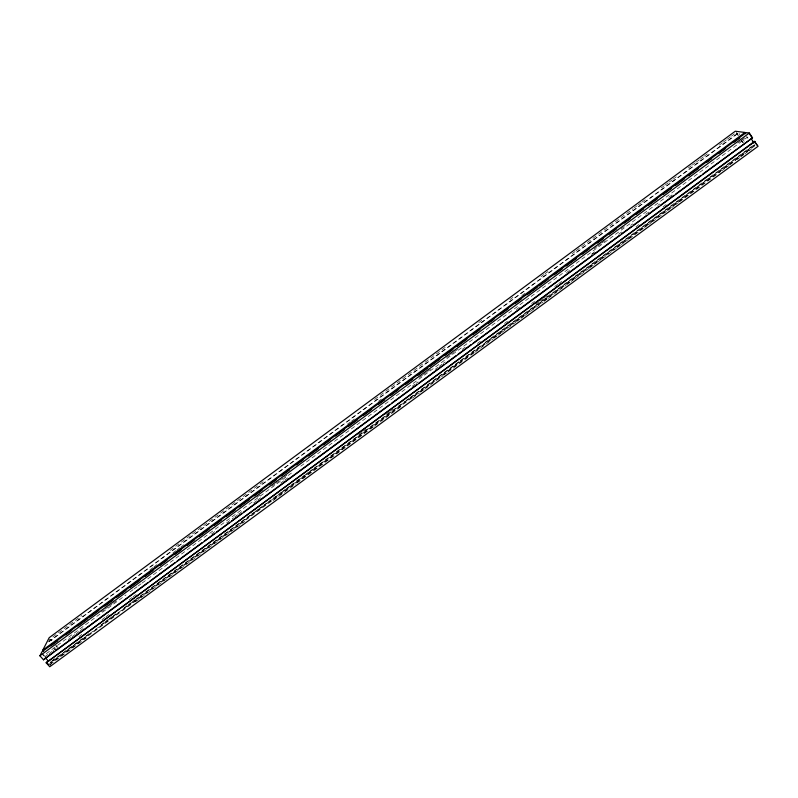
<?xml version="1.0" encoding="UTF-8"?>
<svg xmlns="http://www.w3.org/2000/svg" width="798" height="798" viewBox="0 0 798 798"><rect width="100%" height="100%" fill="white"/><g stroke="black" fill="none" stroke-linecap="round" stroke-linejoin="round"><path stroke-width="0.6" stroke-dasharray="3.99 2.99" d="M50.234 665.751L51.73 662.689L754.918 145.765L754.13 144.578L483.249 343.758M52.548 661.003L53.576 658.899M49.127 665.213L50.164 663.098L755.217 144.747M42.424 653.602L45.107 656.584L46.773 653.293L126.074 594.869M48.868 640.974L49.785 639.178L51.74 641.373M52.798 636.964L81.865 615.507M170.074 550.411L264.298 480.875M374.561 399.499L446.74 346.232M478.82 322.562L481.822 320.347M509.892 299.629L512.895 297.415M540.964 276.697L543.977 274.482M544.974 273.744L547.987 271.519M572.036 253.764L575.049 251.55M576.046 250.811L633.183 208.637M634.191 207.899L637.193 205.684M638.201 204.946L641.203 202.722M642.21 201.984L645.213 199.759M661.253 187.929L664.265 185.705M665.263 184.966L668.275 182.752M669.273 182.014L672.285 179.789M673.283 179.051L676.295 176.827M688.315 167.959L691.327 165.735M692.325 164.996L695.337 162.772M696.335 162.034L699.347 159.819M700.345 159.081L703.357 156.857M704.355 156.119L707.367 153.894M719.397 145.027L722.399 142.802M723.407 142.064L726.409 139.84M727.417 139.101L730.419 136.887M731.427 136.149L734.429 133.924M48.419 641.871L738.519 132.717L739.796 134.633M49.147 641.662L737.931 133.505M149.904 569.862L152.907 567.647M153.914 566.909L156.917 564.685M172.957 552.864L175.969 550.64M176.966 549.902L179.979 547.687M180.976 546.949L183.989 544.725M347.389 424.227L350.392 422.002M351.399 421.264L354.402 419.05M378.461 401.304L381.474 399.09M521.822 295.589L524.825 293.375M101.306 611.866L104.309 609.652M105.316 608.914L108.329 606.689M109.336 605.951L112.338 603.737M113.346 602.999L116.358 600.774M256.876 497.244L259.889 495.029M271.928 486.152L274.941 483.937M275.948 483.199L278.961 480.985M279.958 480.236L282.971 478.022M283.978 477.284L286.991 475.059M419.479 377.454L422.491 375.23M423.499 374.491L426.501 372.277M427.509 371.539L430.521 369.314M446.581 357.484L449.593 355.27M450.591 354.531L453.603 352.307M454.611 351.569L457.623 349.354M594.121 248.777L597.133 246.562M598.141 245.824L601.153 243.599M602.151 242.861L605.163 240.647M621.223 228.817L624.236 226.592M737.651 143.032L740.664 140.817M741.671 140.079L744.684 137.855M130.084 591.917L133.096 589.692M134.104 588.954L137.116 586.739M138.124 586.001L141.126 583.777M142.134 583.039L292.716 472.127M300.746 466.212L747.457 137.146L750.03 137.505M45.107 656.584L48.119 654.37M49.117 653.632L52.129 651.417M53.127 650.679L56.139 648.465M68.169 639.607L71.182 637.393M72.179 636.654L75.192 634.44M76.189 633.702L79.202 631.477M80.209 630.739L83.211 628.525M211.56 534.012L215.57 531.059M226.602 522.939L233.624 517.772M234.622 517.034L237.634 514.82M238.632 514.082L242.652 511.129M253.674 502.999L256.687 500.785M257.684 500.047L260.697 497.832M280.746 483.069L283.759 480.855M284.766 480.117L287.769 477.902M412.107 386.342L415.12 384.127M416.117 383.389L418.122 381.903M435.169 369.354L438.182 367.14M439.179 366.402L442.192 364.187M443.189 363.449L445.194 361.973M462.241 349.414L465.254 347.2M516.396 309.544L519.398 307.33M566.53 272.627L569.533 270.412M591.597 254.163L596.615 250.472M618.669 234.233L621.682 232.019M630.699 225.365L632.714 223.889M645.742 214.293L648.754 212.078M657.781 205.435L659.786 203.959M668.804 197.315L673.821 193.615M591.996 254.422L594.001 252.946M78.882 636.654L81.895 634.44M101.964 619.667L104.977 617.452M105.984 616.714L108.997 614.5M129.067 599.727L132.079 597.512M133.086 596.774L136.099 594.56M477.374 343.449L480.376 341.225M504.466 323.499L507.478 321.285M531.568 303.559L534.58 301.345M554.66 286.572L557.672 284.357M558.67 283.619L561.682 281.405M635.956 226.752L638.969 224.537M663.058 206.812L666.071 204.597M358.611 434.292L361.614 432.077M362.621 431.339L365.634 429.125M385.693 414.371L388.706 412.157M389.703 411.419L392.716 409.204M536.156 303.719L539.159 301.504M540.166 300.766L543.179 298.552M544.176 297.814L547.189 295.609M51.85 660.963L84.957 636.624M85.955 635.886L88.967 633.672M101.007 624.824L104.019 622.61M105.017 621.871L108.029 619.657M109.037 618.919L112.039 616.704M113.047 615.966L116.059 613.752M124.079 607.857L127.091 605.642M128.099 604.904L131.101 602.69M132.109 601.951L135.121 599.737M136.119 598.999L139.131 596.784M140.139 596.046L250.492 514.9M251.5 514.161L254.502 511.947M255.51 511.219L258.522 509.004M259.52 508.266L262.532 506.052M263.539 505.314L266.542 503.099M267.549 502.361L277.584 494.989M278.582 494.251L281.594 492.037M282.602 491.299L285.604 489.084M286.612 488.346L289.624 486.132M290.622 485.393L300.656 478.022M301.664 477.284L304.666 475.069M305.674 474.331L308.686 472.117M309.684 471.379L312.696 469.164M313.694 468.426L404.995 401.294M406.002 400.556L409.005 398.342M410.012 397.613L432.087 381.384M433.085 380.646L459.169 361.464M460.177 360.726L482.251 344.497M50.444 662.53L754.778 144.677M50.134 664.475L86.274 637.911M135.461 601.752L244.886 521.323M272.996 500.655L296.088 483.688M297.085 482.95L346.282 446.79M347.28 446.052L369.364 429.823M370.372 429.085L373.384 426.87M374.392 426.132L396.476 409.903M397.474 409.165L401.494 406.212M412.536 398.092L419.558 392.925M420.566 392.187L423.578 389.973M424.586 389.234L442.651 375.958M443.658 375.22L446.671 373.005M447.668 372.267L469.753 356.028M470.76 355.29L473.773 353.085M474.78 352.347L492.845 339.06M493.852 338.322L496.865 336.108M497.862 335.369L500.875 333.155M501.882 332.417L515.937 322.093M516.934 321.355L519.947 319.14M520.954 318.402L523.967 316.188M524.964 315.449L543.039 302.163M544.046 301.425L547.059 299.21M548.056 298.472L566.131 285.195M567.129 284.457L570.141 282.243M571.149 281.504L574.161 279.29M575.159 278.552L589.213 268.228M590.221 267.49L593.233 265.275M594.241 264.537L597.253 262.323M598.251 261.584L601.263 259.37M602.271 258.632L616.325 248.298M617.323 247.56L620.335 245.345M621.343 244.607L624.355 242.393M625.353 241.654L628.365 239.45M629.373 238.712L639.407 231.33M640.415 230.592L643.427 228.378M644.435 227.639L647.437 225.425M648.445 224.687L651.457 222.472M652.465 221.734L662.5 214.353M663.507 213.615L666.52 211.41M667.517 210.672L670.529 208.458M671.537 207.719L674.549 205.505M675.547 204.767L678.559 202.552M679.567 201.814L720.724 171.56M721.731 170.822L724.744 168.607M725.741 167.869L728.754 165.655M729.761 164.917L735.786 160.488M736.783 159.75L739.796 157.535M740.803 156.797L743.816 154.593M744.813 153.854L747.826 151.64M748.833 150.902L751.846 148.687M50.843 661.702L51.73 662.689M42.144 654.151L43.75 655.946M55.631 645.732L56.927 647.188M53.895 648.016L56.249 650.639M50.583 639.238L51.97 640.794M55.94 645.243L58.015 647.567M742.968 139.431L744.245 141.346M736.434 132.448L738.18 135.081M741.651 140.318L743.397 142.942M736.494 133.096L738.35 135.899M740.664 139.381L743.138 143.101M746.589 136.428L747.886 138.373"/><path stroke-width="1.2" d="M46.164 662.779L754.469 141.376L758.1 146.263L49.745 666.769L46.164 662.779L754.918 141.446M43.491 659.806L752.534 137.845L749.342 133.017L746.22 132.618L41.955 651.796L39.9 655.806L43.491 659.806L53.805 651.856M43.691 651.128L42.803 650.141L49.197 637.682L735.257 131.231L744.933 132.458L745.711 133.645L745.083 133.565M42.803 650.141L744.933 132.458M50.713 645.951L57.735 640.774M65.755 634.859L71.77 630.42M77.785 625.991L87.82 618.6M89.825 617.113L98.852 610.46M104.867 606.031L112.887 600.116M116.897 597.153L125.924 590.5M129.944 587.547L139.969 580.156M144.987 576.455L153.007 570.54M160.029 565.373L167.051 560.196M175.071 554.281L181.086 549.842M187.101 545.413L194.123 540.236M199.141 536.535L209.166 529.144M214.183 525.453L221.206 520.276M226.213 516.575L235.24 509.922M239.25 506.969L249.285 499.578M254.303 495.877L262.323 489.962M269.345 484.795L276.357 479.618M281.375 475.917L289.395 470.002M296.417 464.835L303.44 459.658M308.457 455.957L318.482 448.566M323.499 444.875L330.522 439.698M335.529 435.997L344.556 429.344M348.566 426.391L357.594 419.738M363.609 415.299L371.639 409.384M378.661 404.207L384.676 399.778M390.691 395.339L398.711 389.424M405.733 384.247L412.756 379.08M417.773 375.379L427.798 367.988M429.803 366.511L439.838 359.12M444.845 355.419L452.875 349.504M456.885 346.551L466.91 339.16M472.925 334.721L479.947 329.544M487.977 323.629L493.992 319.2M500.007 314.761L508.027 308.846M515.049 303.669L521.064 299.24M527.089 294.801L537.114 287.41M539.119 285.933L548.146 279.28M554.161 274.841L562.191 268.926M566.201 265.973L576.226 258.582M582.241 254.143L589.263 248.966M597.283 243.051L603.308 238.622M609.323 234.183L616.345 229.006M624.365 223.091L630.38 218.662M636.405 214.223L643.417 209.046M648.435 205.355L657.462 198.702M663.477 194.263L671.497 188.348M675.517 185.395L684.534 178.742M688.554 175.779L698.579 168.388M706.599 162.473L711.616 158.782M718.639 153.605L725.661 148.428M733.681 142.513L739.696 138.084M39.9 655.806L749.342 133.017M55.81 650.38L148.119 582.43M150.124 580.944L175.201 562.48M177.216 561.004L202.293 542.54M204.298 541.064L214.333 533.682M216.338 532.196L229.385 522.6M231.39 521.124L241.425 513.732M243.43 512.256L389.913 404.426M391.918 402.94L416.995 384.476M419.01 383L444.087 364.536M446.092 363.06L456.127 355.679M458.132 354.192L471.179 344.596M473.184 343.12L592.575 255.22M594.58 253.744L619.667 235.28M621.672 233.804L631.707 226.423M633.712 224.936L646.749 215.34M648.754 213.864L658.789 206.473M660.794 204.996L673.841 195.4M675.846 193.914L700.933 175.45M702.938 173.974L752.534 137.845M45.356 657.732L48.558 661.303M46.444 662.22L48.459 664.465M749.701 134.154L752.095 137.785M754.469 141.376L756.863 144.997M751.317 138.852L753.92 142.782M752.394 141.076L753.581 142.882"/></g></svg>
